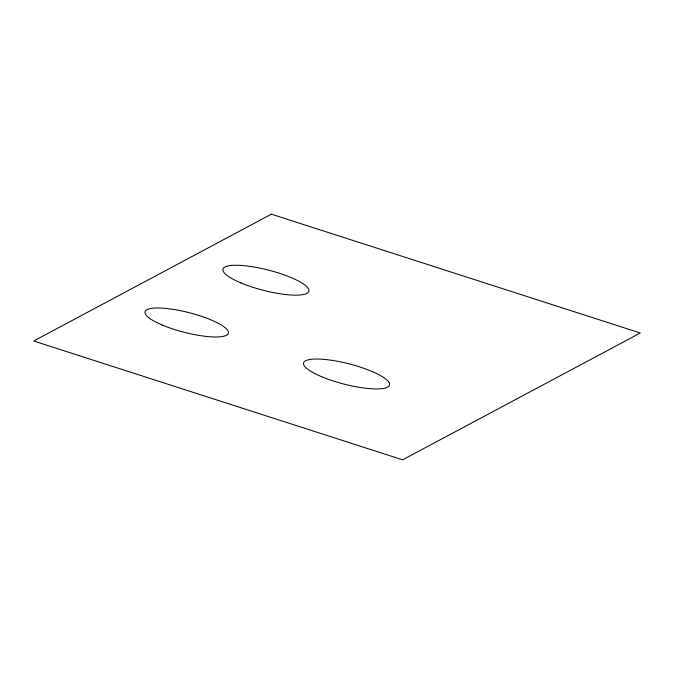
<?xml version="1.0" encoding="UTF-8"?>
<svg xmlns="http://www.w3.org/2000/svg" width="674" height="674" viewBox="0 0 674 674"><rect width="100%" height="100%" fill="white"/><g stroke="black" fill="none" stroke-linecap="round" stroke-linejoin="round"><path stroke-width="1.01" d="M271.378 214.172L33.7 340.993L402.622 459.828L640.3 333.007L271.378 214.172M321.54 376.673A44.341 10.422 14.4 0 0 389.395 385.376A44.341 10.422 14.4 0 0 328.794 359.899A44.341 10.422 14.4 0 0 321.54 376.673M240.904 282.903A44.341 10.422 14.4 0 0 308.751 291.606A44.341 10.422 14.4 0 0 248.15 266.129A44.341 10.422 14.4 0 0 240.904 282.903M162.426 325.095A43.01 10.11 14.4 0 0 228.242 333.537A43.01 10.11 14.4 0 0 169.46 308.827A43.01 10.11 14.4 0 0 162.426 325.095"/></g></svg>
